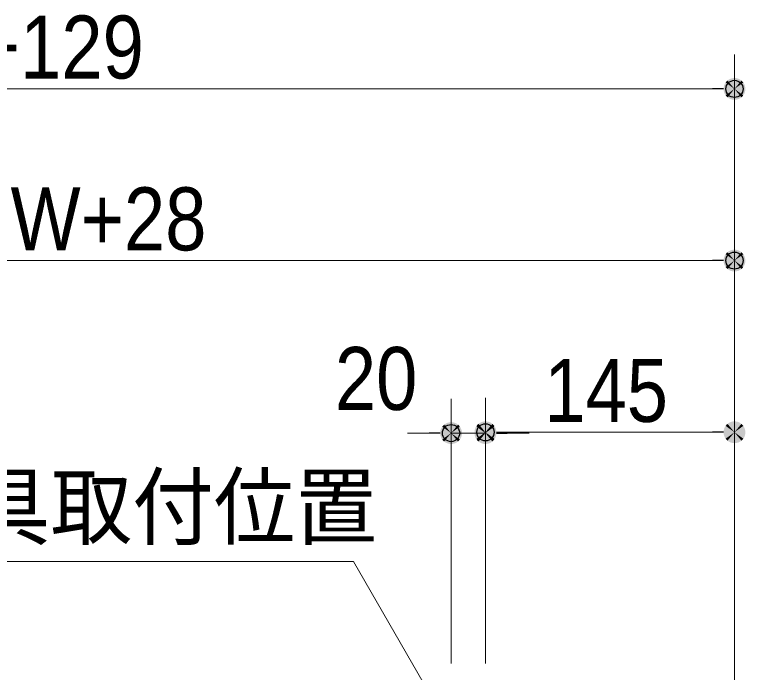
# Model space of a CAD drawing. Units: millimetres, scale not verified. Extents: x -6062 to 6062, y -3045 to 3045.
# Drawn here: x -1854.6 to -1429.1, y 410.1 to 793.3 of the extents above; entities that cross this region are included whole.
import ezdxf
from ezdxf.enums import TextEntityAlignment as Align

# ---------------------------------------------------------------- set-up
doc = ezdxf.new("R2010")
doc.units = ezdxf.units.MM
doc.header["$LTSCALE"] = 20
doc.header["$PDMODE"] = 32
doc.header["$PDSIZE"] = 10
for name, color, linetype, lineweight in [('0-1_2寸法-2', 7, 'Continuous', 15), ('0-2_0', 7, 'Continuous', 25), ('0-4_2寸法-1', 7, 'Continuous', 15), ('0-5_2寸法-3', 7, 'Continuous', 15)]:
    doc.layers.add(name, color=color, linetype=linetype, lineweight=lineweight)
doc.layers.add('0-3_Defpoints', color=7, linetype='Continuous')
doc.styles.add('ＭＳ Ｐゴシック', font='')
doc.styles.get('ＭＳ Ｐゴシック').set_extended_font_data('MS PGothic')

# ---------------------------------------------------------------- blocks, each defined once
blk = doc.blocks.new('_Dot')
at = {"layer": '0-2_0'}
blk.add_line((-10, 0), (-20, 0), dxfattribs=at)
for points in [[(0, 0), (-8.09, 5.88), (-7.29, 6.85)], [(0, 0), (-7.29, 6.85), (-6.37, 7.71)], [(0, 0), (-6.37, 7.71), (-5.36, 8.44)], [(0, 0), (-5.36, 8.44), (-4.26, 9.05)], [(0, 0), (-4.26, 9.05), (-3.09, 9.51)], [(0, 0), (-3.09, 9.51), (-1.87, 9.82)], [(0, 0), (-1.87, 9.82), (-0.63, 9.98)], [(0, 0), (-0.63, 9.98), (0.63, 9.98)], [(0, 0), (0.63, 9.98), (1.87, 9.82)], [(0, 0), (1.87, 9.82), (3.09, 9.51)], [(0, 0), (3.09, 9.51), (4.26, 9.05)], [(0, 0), (4.26, 9.05), (5.36, 8.44)], [(0, 0), (5.36, 8.44), (6.37, 7.71)], [(0, 0), (6.37, 7.71), (7.29, 6.85)], [(0, 0), (7.29, 6.85), (8.09, 5.88)], [(0, 0), (-10, 0), (-9.92, 1.25)], [(0, 0), (-9.92, -1.25), (-10, 0)], [(0, 0), (-9.92, 1.25), (-9.69, 2.49)], [(0, 0), (-9.69, -2.49), (-9.92, -1.25)], [(0, 0), (-9.69, 2.49), (-9.3, 3.68)], [(0, 0), (-9.3, -3.68), (-9.69, -2.49)], [(0, 0), (-9.3, 3.68), (-8.76, 4.82)], [(0, 0), (-8.76, -4.82), (-9.3, -3.68)], [(0, 0), (-8.76, 4.82), (-8.09, 5.88)], [(0, 0), (-8.09, -5.88), (-8.76, -4.82)], [(0, 0), (-7.29, -6.85), (-8.09, -5.88)], [(0, 0), (-6.37, -7.71), (-7.29, -6.85)], [(0, 0), (-5.36, -8.44), (-6.37, -7.71)], [(0, 0), (-4.26, -9.05), (-5.36, -8.44)], [(0, 0), (-3.09, -9.51), (-4.26, -9.05)], [(0, 0), (-1.87, -9.82), (-3.09, -9.51)], [(0, 0), (-0.63, -9.98), (-1.87, -9.82)], [(0, 0), (0.63, -9.98), (-0.63, -9.98)], [(0, 0), (8.09, 5.88), (8.76, 4.82)], [(0, 0), (8.76, 4.82), (9.3, 3.68)], [(0, 0), (9.3, 3.68), (9.69, 2.49)], [(0, 0), (9.69, 2.49), (9.92, 1.25)], [(0, 0), (9.92, 1.25), (10, 0)], [(0, 0), (1.87, -9.82), (0.63, -9.98)], [(0, 0), (3.09, -9.51), (1.87, -9.82)], [(0, 0), (4.26, -9.05), (3.09, -9.51)], [(0, 0), (5.36, -8.44), (4.26, -9.05)], [(0, 0), (6.37, -7.71), (5.36, -8.44)], [(0, 0), (7.29, -6.85), (6.37, -7.71)], [(0, 0), (8.09, -5.88), (7.29, -6.85)], [(0, 0), (8.76, -4.82), (8.09, -5.88)], [(0, 0), (9.3, -3.68), (8.76, -4.82)], [(0, 0), (9.69, -2.49), (9.3, -3.68)], [(0, 0), (9.92, -1.25), (9.69, -2.49)], [(0, 0), (10, 0), (9.92, -1.25)]]:
    blk.add_solid(points, dxfattribs=at)

msp = doc.modelspace()

# ---------------------------------------------------------------- linework, layer by layer
at = {"layer": '0-1_2寸法-2'}
for p, q in [((-1600.5, 415.25), (-1600.5, 569.52)), ((-1580.5, 415.25), (-1580.5, 569.52)), ((-1613.21, 549.52), (-1625.92, 549.52)), ((-1580.5, 549.52), (-1600.5, 549.52)), ((-1567.79, 549.52), (-1555.08, 549.52))]:
    msp.add_line(p, q, dxfattribs=at)
at = {"layer": '0-3_Defpoints'}
for p in [(-1435.5, 750), (-1435.5, 650), (-1600.5, 549.52), (-1580.5, 550)]:
    msp.add_point(p, dxfattribs=at)
at = {"layer": '0-4_2寸法-1'}
for p, q in [((-1435.5, 420), (-1435.5, 770)), ((-2379.79, 750), (-1448.21, 750)), ((-1435.5, 420), (-1435.5, 670)), ((-2278.79, 650), (-1448.21, 650)), ((-1580.5, 415.25), (-1580.5, 570)), ((-1435.5, 377), (-1435.5, 570)), ((-1448.21, 550), (-1567.79, 550))]:
    msp.add_line(p, q, dxfattribs=at)
at = {"layer": '0-5_2寸法-3'}
msp.add_lwpolyline([(-2259.32, 474.75), (-1657.39, 474.75), (-1609.5, 391.8)], dxfattribs=at)

# ---------------------------------------------------------------- block references
at = {"layer": '0-1_2寸法-2', "xscale": 0.6356201, "yscale": 0.6356201}
msp.add_blockref('_Dot', (-1600.5, 549.52), dxfattribs=at)
at = {"layer": '0-1_2寸法-2', "xscale": 0.6356201, "yscale": 0.6356201, "rotation": 180}
msp.add_blockref('_Dot', (-1580.5, 549.52), dxfattribs=at)
at = {"layer": '0-4_2寸法-1', "xscale": 0.6356201, "yscale": 0.6356201}
for p in [(-1435.5, 750), (-1435.5, 650), (-1435.5, 550)]:
    msp.add_blockref('_Dot', p, dxfattribs=at)
at = {"layer": '0-4_2寸法-1', "xscale": 0.6356201, "yscale": 0.6356201, "rotation": 180}
msp.add_blockref('_Dot', (-1580.5, 550), dxfattribs=at)

# ---------------------------------------------------------------- texts
at = {"layer": '0-1_2寸法-2', "style": 'ＭＳ Ｐゴシック', "width": 0.9}
msp.add_text('20', height=36.66, dxfattribs=at).set_placement((-1668.15, 552), align=Align.BOTTOM_LEFT)
at = {"layer": '0-4_2寸法-1', "style": 'ＭＳ Ｐゴシック', "width": 0.9}
for s, height, p in [('U2 = DW+129', 36.69, (-2053.08, 745.04)), ('Z2 = DW+28', 36.69, (-1987.81, 644.94)), ('145', 36.66, (-1546.22, 545.04))]:
    msp.add_text(s, height=height, dxfattribs=at).set_placement(p, align=Align.BOTTOM_LEFT)
at = {"layer": '0-5_2寸法-3', "style": 'ＭＳ Ｐゴシック', "width": 0.95}
msp.add_text('スライド式受け金具取付位置', height=36.66, dxfattribs=at).set_placement((-2261.24, 477.3), align=Align.BOTTOM_LEFT)

doc.saveas('drawing.dxf')
